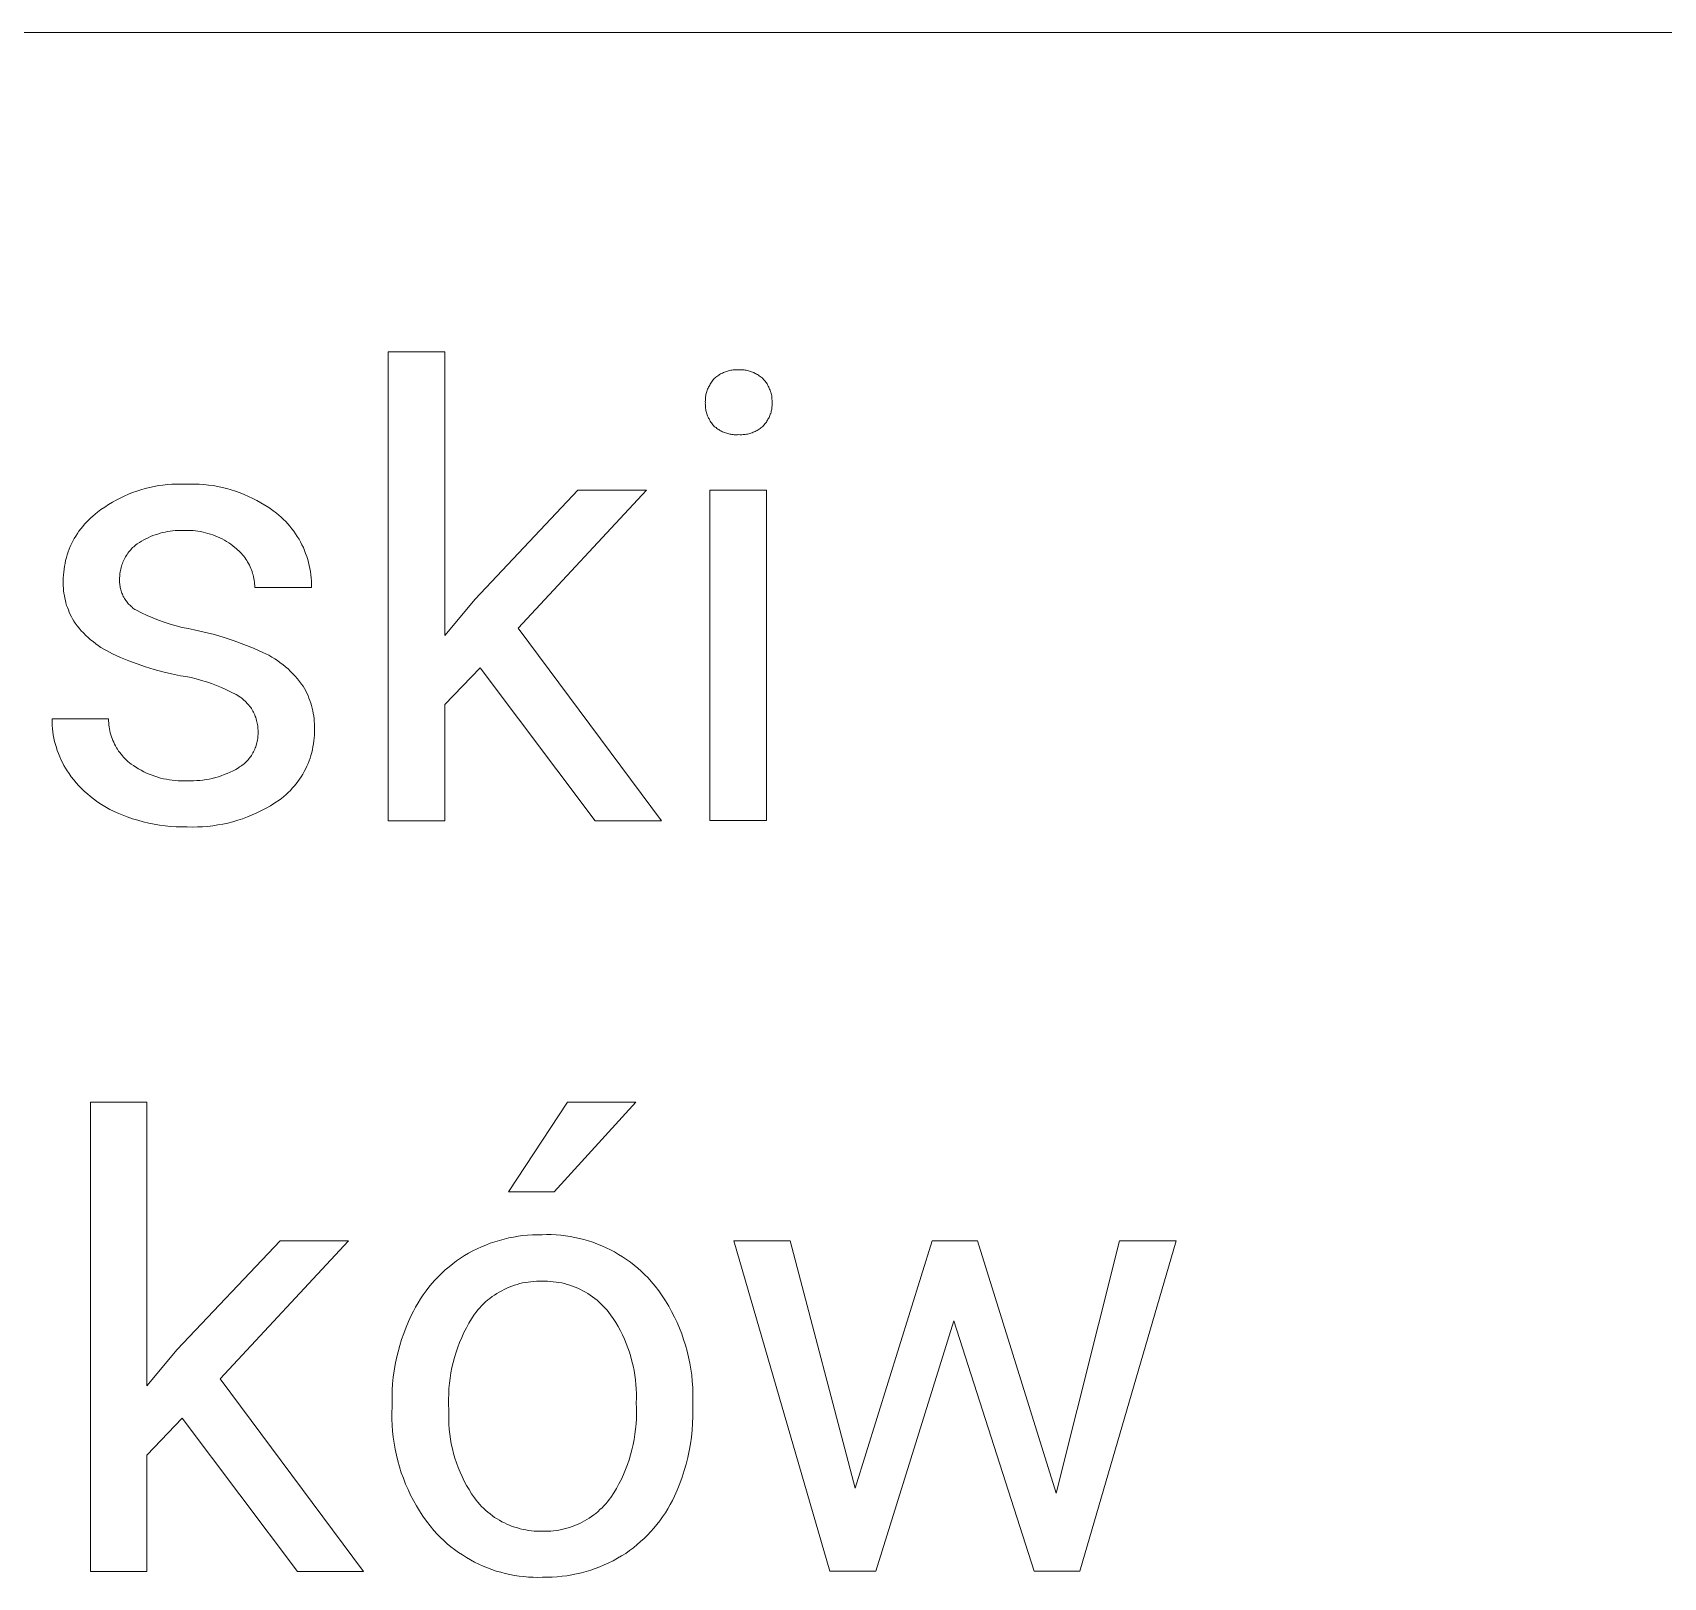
# Model space of a CAD drawing. Header units: millimetres. Extents: x -644 to 2279, y -276 to 1766.
# Drawn here: x 1792.1 to 1893.6, y -45.3 to 50.8 of the extents above; entities that cross this region are included whole.
import ezdxf

# ---------------------------------------------------------------- set-up
doc = ezdxf.new("R2010")
doc.units = ezdxf.units.MM
doc.header["$MEASUREMENT"] = 0
doc.layers.add('Domyślny', color=7, linetype='Continuous', true_color=0x000000)

msp = doc.modelspace()

# ---------------------------------------------------------------- linework, layer by layer
at = {"layer": 'Domyślny', "color": 18, "lineweight": 15, "true_color": 0x000000}
for p, q in [((2275.75, 50.82), (1173.96, 50.82)), ((1814.2, 1.76), (1814.2, 30.96)), ((1814.2, 30.96), (1817.72, 30.96)), ((1817.72, 30.96), (1817.72, 13.3)), ((1834.66, 29.41), (1834.71, 29.45)), ((1834.71, 29.45), (1834.77, 29.49)), ((1834.77, 29.49), (1834.83, 29.53)), ((1834.83, 29.53), (1834.89, 29.57)), ((1834.89, 29.57), (1834.95, 29.6)), ((1834.95, 29.6), (1835.01, 29.63)), ((1835.01, 29.63), (1835.07, 29.66)), ((1835.07, 29.66), (1835.13, 29.69)), ((1835.13, 29.69), (1835.2, 29.71)), ((1835.2, 29.71), (1835.26, 29.73)), ((1835.26, 29.73), (1835.33, 29.75)), ((1835.33, 29.75), (1835.39, 29.77)), ((1835.39, 29.77), (1835.46, 29.79)), ((1835.46, 29.79), (1835.53, 29.8)), ((1835.53, 29.8), (1835.6, 29.81)), ((1835.6, 29.81), (1835.67, 29.82)), ((1835.67, 29.82), (1835.73, 29.82)), ((1835.73, 29.82), (1835.8, 29.83)), ((1835.8, 29.83), (1835.87, 29.83)), ((1835.87, 29.83), (1835.94, 29.83)), ((1835.94, 29.83), (1836.01, 29.83)), ((1836.01, 29.83), (1836.08, 29.83)), ((1836.08, 29.83), (1836.15, 29.83)), ((1836.15, 29.83), (1836.21, 29.83)), ((1836.21, 29.83), (1836.28, 29.82)), ((1836.28, 29.82), (1836.35, 29.82)), ((1836.35, 29.82), (1836.42, 29.81)), ((1836.42, 29.81), (1836.49, 29.8)), ((1836.49, 29.8), (1836.55, 29.78)), ((1836.55, 29.78), (1836.62, 29.77)), ((1836.62, 29.77), (1836.69, 29.75)), ((1836.69, 29.75), (1836.75, 29.73)), ((1836.75, 29.73), (1836.82, 29.71)), ((1836.82, 29.71), (1836.88, 29.68)), ((1836.88, 29.68), (1836.95, 29.66)), ((1836.95, 29.66), (1837.01, 29.63)), ((1837.01, 29.63), (1837.07, 29.6)), ((1837.07, 29.6), (1837.13, 29.56)), ((1837.13, 29.56), (1837.19, 29.53)), ((1837.19, 29.53), (1837.25, 29.49)), ((1837.25, 29.49), (1837.3, 29.45)), ((1837.3, 29.45), (1837.36, 29.41)), ((1834.02, 28.42), (1834.04, 28.49)), ((1834.04, 28.49), (1834.06, 28.56)), ((1834.06, 28.56), (1834.08, 28.63)), ((1834.08, 28.63), (1834.11, 28.69)), ((1834.11, 28.69), (1834.14, 28.76)), ((1834.14, 28.76), (1834.17, 28.82)), ((1834.17, 28.82), (1834.21, 28.88)), ((1834.21, 28.88), (1834.24, 28.94)), ((1834.24, 28.94), (1834.28, 29)), ((1834.28, 29), (1834.32, 29.06)), ((1834.32, 29.06), (1834.36, 29.12)), ((1834.36, 29.12), (1834.41, 29.18)), ((1834.41, 29.18), (1834.45, 29.23)), ((1834.45, 29.23), (1834.5, 29.28)), ((1834.5, 29.28), (1834.55, 29.33)), ((1834.55, 29.33), (1834.6, 29.37)), ((1834.6, 29.37), (1834.66, 29.41)), ((1837.36, 29.41), (1837.41, 29.37)), ((1837.41, 29.37), (1837.47, 29.33)), ((1837.47, 29.33), (1837.52, 29.28)), ((1837.52, 29.28), (1837.57, 29.23)), ((1837.57, 29.23), (1837.61, 29.18)), ((1837.61, 29.18), (1837.66, 29.12)), ((1837.66, 29.12), (1837.7, 29.06)), ((1837.7, 29.06), (1837.74, 29.01)), ((1837.74, 29.01), (1837.78, 28.95)), ((1837.78, 28.95), (1837.82, 28.89)), ((1837.82, 28.89), (1837.85, 28.82)), ((1837.85, 28.82), (1837.89, 28.76)), ((1837.89, 28.76), (1837.92, 28.69)), ((1837.92, 28.69), (1837.94, 28.63)), ((1837.94, 28.63), (1837.97, 28.56)), ((1837.97, 28.56), (1837.99, 28.49)), ((1837.99, 28.49), (1838.02, 28.43)), ((1833.93, 27.86), (1833.94, 27.93)), ((1833.94, 27.79), (1833.93, 27.86)), ((1833.93, 27.72), (1833.94, 27.79)), ((1833.94, 27.65), (1833.93, 27.72)), ((1833.94, 28), (1833.95, 28.08)), ((1833.94, 27.93), (1833.94, 28)), ((1833.94, 27.58), (1833.94, 27.65)), ((1833.95, 27.51), (1833.94, 27.58)), ((1833.95, 28.08), (1833.96, 28.15)), ((1833.95, 27.44), (1833.95, 27.51)), ((1833.97, 27.37), (1833.95, 27.44)), ((1833.96, 28.15), (1833.97, 28.22)), ((1833.97, 28.22), (1833.98, 28.29)), ((1833.98, 28.29), (1834, 28.36)), ((1834, 28.36), (1834.02, 28.42)), ((1838.02, 28.43), (1838.03, 28.36)), ((1838.03, 28.36), (1838.05, 28.29)), ((1838.05, 28.29), (1838.07, 28.22)), ((1838.07, 28.22), (1838.08, 28.15)), ((1838.08, 27.45), (1838.07, 27.38)), ((1838.08, 28.15), (1838.09, 28.08)), ((1838.09, 27.52), (1838.08, 27.45)), ((1838.09, 28.08), (1838.09, 28.01)), ((1838.09, 28.01), (1838.1, 27.93)), ((1838.1, 27.59), (1838.09, 27.52)), ((1838.1, 27.93), (1838.1, 27.86)), ((1838.1, 27.86), (1838.1, 27.79)), ((1838.1, 27.79), (1838.1, 27.72)), ((1838.1, 27.72), (1838.1, 27.65)), ((1838.1, 27.65), (1838.1, 27.59)), ((1833.98, 27.3), (1833.97, 27.37)), ((1834, 27.23), (1833.98, 27.3)), ((1834.01, 27.16), (1834, 27.23)), ((1834.03, 27.09), (1834.01, 27.16)), ((1834.06, 27.03), (1834.03, 27.09)), ((1834.08, 26.96), (1834.06, 27.03)), ((1834.11, 26.89), (1834.08, 26.96)), ((1834.14, 26.83), (1834.11, 26.89)), ((1834.17, 26.77), (1834.14, 26.83)), ((1834.2, 26.71), (1834.17, 26.77)), ((1834.24, 26.64), (1834.2, 26.71)), ((1834.28, 26.58), (1834.24, 26.64)), ((1834.32, 26.53), (1834.28, 26.58)), ((1834.36, 26.47), (1834.32, 26.53)), ((1834.41, 26.41), (1834.36, 26.47)), ((1834.45, 26.36), (1834.41, 26.41)), ((1837.61, 26.41), (1837.57, 26.36)), ((1837.65, 26.46), (1837.61, 26.41)), ((1837.7, 26.52), (1837.65, 26.46)), ((1837.74, 26.57), (1837.7, 26.52)), ((1837.77, 26.63), (1837.74, 26.57)), ((1837.81, 26.69), (1837.77, 26.63)), ((1837.84, 26.75), (1837.81, 26.69)), ((1837.88, 26.81), (1837.84, 26.75)), ((1837.91, 26.87), (1837.88, 26.81)), ((1837.93, 26.93), (1837.91, 26.87)), ((1837.96, 26.99), (1837.93, 26.93)), ((1837.98, 27.06), (1837.96, 26.99)), ((1838.01, 27.12), (1837.98, 27.06)), ((1838.03, 27.19), (1838.01, 27.12)), ((1838.04, 27.25), (1838.03, 27.19)), ((1838.06, 27.32), (1838.04, 27.25)), ((1838.07, 27.38), (1838.06, 27.32)), ((1834.5, 26.31), (1834.45, 26.36)), ((1834.55, 26.27), (1834.5, 26.31)), ((1834.61, 26.23), (1834.55, 26.27)), ((1834.66, 26.18), (1834.61, 26.23)), ((1834.72, 26.14), (1834.66, 26.18)), ((1834.77, 26.11), (1834.72, 26.14)), ((1834.83, 26.07), (1834.77, 26.11)), ((1834.89, 26.04), (1834.83, 26.07)), ((1834.95, 26.01), (1834.89, 26.04)), ((1835.01, 25.98), (1834.95, 26.01)), ((1835.07, 25.95), (1835.01, 25.98)), ((1835.14, 25.92), (1835.07, 25.95)), ((1835.2, 25.9), (1835.14, 25.92)), ((1835.27, 25.88), (1835.2, 25.9)), ((1835.33, 25.86), (1835.27, 25.88)), ((1835.4, 25.84), (1835.33, 25.86)), ((1835.46, 25.83), (1835.4, 25.84)), ((1835.53, 25.82), (1835.46, 25.83)), ((1835.6, 25.81), (1835.53, 25.82)), ((1835.67, 25.8), (1835.6, 25.81)), ((1835.74, 25.79), (1835.67, 25.8)), ((1835.8, 25.79), (1835.74, 25.79)), ((1835.87, 25.79), (1835.8, 25.79)), ((1835.94, 25.79), (1835.87, 25.79)), ((1836.01, 25.8), (1835.94, 25.79)), ((1836.08, 25.79), (1836.01, 25.8)), ((1836.15, 25.79), (1836.08, 25.79)), ((1836.22, 25.79), (1836.15, 25.79)), ((1836.29, 25.8), (1836.22, 25.79)), ((1836.36, 25.8), (1836.29, 25.8)), ((1836.43, 25.81), (1836.36, 25.8)), ((1836.5, 25.82), (1836.43, 25.81)), ((1836.57, 25.83), (1836.5, 25.82)), ((1836.64, 25.85), (1836.57, 25.83)), ((1836.71, 25.87), (1836.64, 25.85)), ((1836.78, 25.89), (1836.71, 25.87)), ((1836.85, 25.91), (1836.78, 25.89)), ((1836.91, 25.94), (1836.85, 25.91)), ((1836.98, 25.97), (1836.91, 25.94)), ((1837.04, 26), (1836.98, 25.97)), ((1837.11, 26.03), (1837.04, 26)), ((1837.17, 26.06), (1837.11, 26.03)), ((1837.23, 26.1), (1837.17, 26.06)), ((1837.29, 26.14), (1837.23, 26.1)), ((1837.35, 26.18), (1837.29, 26.14)), ((1837.4, 26.22), (1837.35, 26.18)), ((1837.46, 26.27), (1837.4, 26.22)), ((1837.51, 26.31), (1837.46, 26.27)), ((1837.57, 26.36), (1837.51, 26.31)), ((1798.54, 22.28), (1798.8, 22.37)), ((1798.8, 22.37), (1799.07, 22.44)), ((1799.07, 22.44), (1799.34, 22.51)), ((1799.34, 22.51), (1799.62, 22.57)), ((1799.62, 22.57), (1799.89, 22.62)), ((1799.89, 22.62), (1800.17, 22.66)), ((1800.17, 22.66), (1800.45, 22.69)), ((1800.45, 22.69), (1800.72, 22.71)), ((1800.72, 22.71), (1801, 22.72)), ((1801, 22.72), (1801.28, 22.72)), ((1801.28, 22.72), (1801.56, 22.72)), ((1801.56, 22.72), (1801.85, 22.72)), ((1801.85, 22.72), (1802.14, 22.72)), ((1802.14, 22.72), (1802.43, 22.71)), ((1802.43, 22.71), (1802.72, 22.69)), ((1802.72, 22.69), (1803, 22.66)), ((1803, 22.66), (1803.29, 22.62)), ((1803.29, 22.62), (1803.58, 22.57)), ((1803.58, 22.57), (1803.86, 22.51)), ((1803.86, 22.51), (1804.14, 22.44)), ((1804.14, 22.44), (1804.42, 22.36)), ((1804.42, 22.36), (1804.69, 22.27)), ((1796.54, 21.29), (1796.78, 21.44)), ((1796.78, 21.44), (1797.02, 21.59)), ((1797.02, 21.59), (1797.26, 21.72)), ((1797.26, 21.72), (1797.51, 21.85)), ((1797.51, 21.85), (1797.76, 21.97)), ((1797.76, 21.97), (1798.02, 22.08)), ((1798.02, 22.08), (1798.28, 22.19)), ((1798.28, 22.19), (1798.54, 22.28)), ((1804.69, 22.27), (1804.97, 22.18)), ((1804.97, 22.18), (1805.23, 22.07)), ((1805.23, 22.07), (1805.5, 21.95)), ((1805.5, 21.95), (1805.76, 21.83)), ((1805.76, 21.83), (1806.02, 21.7)), ((1806.02, 21.7), (1806.27, 21.55)), ((1806.27, 21.55), (1806.52, 21.4)), ((1806.52, 21.4), (1806.76, 21.25)), ((1819.61, 15.56), (1826.01, 22.34)), ((1830.28, 22.34), (1822.28, 13.74)), ((1826.01, 22.34), (1830.28, 22.34)), ((1834.23, 1.77), (1834.23, 22.33)), ((1834.23, 22.33), (1837.74, 22.33)), ((1837.74, 22.33), (1837.74, 1.77)), ((1795.28, 20.22), (1795.41, 20.35)), ((1795.41, 20.35), (1795.54, 20.48)), ((1795.54, 20.48), (1795.67, 20.61)), ((1795.67, 20.61), (1795.81, 20.73)), ((1795.81, 20.73), (1795.95, 20.85)), ((1795.95, 20.85), (1796.09, 20.96)), ((1796.09, 20.96), (1796.31, 21.13)), ((1796.31, 21.13), (1796.54, 21.29)), ((1806.76, 21.25), (1807, 21.08)), ((1807, 21.08), (1807.23, 20.9)), ((1807.23, 20.9), (1807.38, 20.78)), ((1807.38, 20.78), (1807.53, 20.65)), ((1807.53, 20.65), (1807.67, 20.52)), ((1807.67, 20.52), (1807.81, 20.38)), ((1807.81, 20.38), (1807.94, 20.24)), ((1794.56, 19.16), (1794.65, 19.32)), ((1794.65, 19.32), (1794.74, 19.48)), ((1794.74, 19.48), (1794.84, 19.64)), ((1794.84, 19.64), (1794.94, 19.79)), ((1794.94, 19.79), (1795.05, 19.93)), ((1795.05, 19.93), (1795.17, 20.08)), ((1795.17, 20.08), (1795.28, 20.22)), ((1799.11, 19.31), (1798.97, 19.24)), ((1799.25, 19.38), (1799.11, 19.31)), ((1799.39, 19.45), (1799.25, 19.38)), ((1799.54, 19.51), (1799.39, 19.45)), ((1799.69, 19.56), (1799.54, 19.51)), ((1799.84, 19.61), (1799.69, 19.56)), ((1799.99, 19.66), (1799.84, 19.61)), ((1800.15, 19.7), (1799.99, 19.66)), ((1800.3, 19.73), (1800.15, 19.7)), ((1800.46, 19.76), (1800.3, 19.73)), ((1800.61, 19.79), (1800.46, 19.76)), ((1800.77, 19.81), (1800.61, 19.79)), ((1800.93, 19.82), (1800.77, 19.81)), ((1801.09, 19.83), (1800.93, 19.82)), ((1801.24, 19.83), (1801.09, 19.83)), ((1801.4, 19.83), (1801.24, 19.83)), ((1801.56, 19.82), (1801.4, 19.83)), ((1801.72, 19.83), (1801.56, 19.82)), ((1801.88, 19.82), (1801.72, 19.83)), ((1802.04, 19.82), (1801.88, 19.82)), ((1802.2, 19.8), (1802.04, 19.82)), ((1802.35, 19.78), (1802.2, 19.8)), ((1802.51, 19.76), (1802.35, 19.78)), ((1802.67, 19.73), (1802.51, 19.76)), ((1802.82, 19.69), (1802.67, 19.73)), ((1802.97, 19.65), (1802.82, 19.69)), ((1803.13, 19.61), (1802.97, 19.65)), ((1803.28, 19.56), (1803.13, 19.61)), ((1803.42, 19.5), (1803.28, 19.56)), ((1803.57, 19.44), (1803.42, 19.5)), ((1803.71, 19.37), (1803.57, 19.44)), ((1803.86, 19.3), (1803.71, 19.37)), ((1804, 19.22), (1803.86, 19.3)), ((1807.94, 20.24), (1808.07, 20.09)), ((1808.07, 20.09), (1808.19, 19.94)), ((1808.19, 19.94), (1808.31, 19.78)), ((1808.31, 19.78), (1808.43, 19.62)), ((1808.43, 19.62), (1808.53, 19.46)), ((1808.53, 19.46), (1808.64, 19.29)), ((1794.16, 18.14), (1794.21, 18.32)), ((1794.21, 18.32), (1794.27, 18.49)), ((1794.27, 18.49), (1794.33, 18.66)), ((1794.33, 18.66), (1794.4, 18.83)), ((1794.4, 18.83), (1794.48, 19)), ((1794.48, 19), (1794.56, 19.16)), ((1797.93, 18.34), (1797.88, 18.26)), ((1797.98, 18.41), (1797.93, 18.34)), ((1798.04, 18.49), (1797.98, 18.41)), ((1798.1, 18.56), (1798.04, 18.49)), ((1798.16, 18.63), (1798.1, 18.56)), ((1798.22, 18.69), (1798.16, 18.63)), ((1798.28, 18.76), (1798.22, 18.69)), ((1798.35, 18.82), (1798.28, 18.76)), ((1798.42, 18.88), (1798.35, 18.82)), ((1798.49, 18.93), (1798.42, 18.88)), ((1798.56, 18.99), (1798.49, 18.93)), ((1798.7, 19.08), (1798.56, 18.99)), ((1798.83, 19.16), (1798.7, 19.08)), ((1798.97, 19.24), (1798.83, 19.16)), ((1804.13, 19.14), (1804, 19.22)), ((1804.27, 19.06), (1804.13, 19.14)), ((1804.4, 18.97), (1804.27, 19.06)), ((1804.52, 18.87), (1804.4, 18.97)), ((1804.65, 18.77), (1804.52, 18.87)), ((1804.73, 18.7), (1804.65, 18.77)), ((1804.82, 18.63), (1804.73, 18.7)), ((1804.9, 18.56), (1804.82, 18.63)), ((1804.98, 18.48), (1804.9, 18.56)), ((1805.05, 18.4), (1804.98, 18.48)), ((1805.13, 18.32), (1805.05, 18.4)), ((1805.2, 18.23), (1805.13, 18.32)), ((1808.64, 19.29), (1808.73, 19.12)), ((1808.73, 19.12), (1808.82, 18.94)), ((1808.82, 18.94), (1808.91, 18.77)), ((1808.91, 18.77), (1808.98, 18.59)), ((1808.98, 18.59), (1809.05, 18.4)), ((1809.05, 18.4), (1809.12, 18.22)), ((1793.99, 17.24), (1794.01, 17.42)), ((1794.01, 17.42), (1794.04, 17.6)), ((1794.04, 17.6), (1794.07, 17.78)), ((1794.07, 17.78), (1794.11, 17.96)), ((1794.11, 17.96), (1794.16, 18.14)), ((1797.52, 17.34), (1797.5, 17.25)), ((1797.54, 17.43), (1797.52, 17.34)), ((1797.56, 17.52), (1797.54, 17.43)), ((1797.58, 17.6), (1797.56, 17.52)), ((1797.61, 17.69), (1797.58, 17.6)), ((1797.64, 17.78), (1797.61, 17.69)), ((1797.67, 17.86), (1797.64, 17.78)), ((1797.71, 17.95), (1797.67, 17.86)), ((1797.75, 18.03), (1797.71, 17.95)), ((1797.79, 18.11), (1797.75, 18.03)), ((1797.83, 18.19), (1797.79, 18.11)), ((1797.88, 18.26), (1797.83, 18.19)), ((1805.26, 18.14), (1805.2, 18.23)), ((1805.33, 18.05), (1805.26, 18.14)), ((1805.39, 17.96), (1805.33, 18.05)), ((1805.44, 17.87), (1805.39, 17.96)), ((1805.5, 17.77), (1805.44, 17.87)), ((1805.55, 17.67), (1805.5, 17.77)), ((1805.6, 17.57), (1805.55, 17.67)), ((1805.64, 17.47), (1805.6, 17.57)), ((1805.68, 17.37), (1805.64, 17.47)), ((1805.72, 17.27), (1805.68, 17.37)), ((1805.75, 17.16), (1805.72, 17.27)), ((1809.12, 18.22), (1809.18, 18.03)), ((1809.18, 18.03), (1809.23, 17.84)), ((1809.23, 17.84), (1809.28, 17.65)), ((1809.28, 17.65), (1809.32, 17.46)), ((1809.32, 17.46), (1809.35, 17.27)), ((1809.35, 17.27), (1809.38, 17.07)), ((1793.96, 16.87), (1793.97, 17.06)), ((1793.96, 16.69), (1793.96, 16.87)), ((1793.96, 16.54), (1793.96, 16.69)), ((1793.96, 16.38), (1793.96, 16.54)), ((1793.97, 16.23), (1793.96, 16.38)), ((1793.97, 17.06), (1793.99, 17.24)), ((1797.48, 16.98), (1797.47, 16.89)), ((1797.47, 16.89), (1797.47, 16.8)), ((1797.47, 16.8), (1797.47, 16.72)), ((1797.47, 16.72), (1797.47, 16.65)), ((1797.47, 16.65), (1797.47, 16.58)), ((1797.47, 16.58), (1797.48, 16.5)), ((1797.49, 17.16), (1797.48, 17.07)), ((1797.48, 17.07), (1797.48, 16.98)), ((1797.48, 16.5), (1797.49, 16.43)), ((1797.5, 17.25), (1797.49, 17.16)), ((1797.49, 16.43), (1797.5, 16.36)), ((1797.5, 16.36), (1797.51, 16.29)), ((1797.51, 16.29), (1797.52, 16.21)), ((1805.78, 17.06), (1805.75, 17.16)), ((1805.81, 16.95), (1805.78, 17.06)), ((1805.83, 16.84), (1805.81, 16.95)), ((1805.85, 16.73), (1805.83, 16.84)), ((1805.86, 16.62), (1805.85, 16.73)), ((1805.87, 16.51), (1805.86, 16.62)), ((1805.88, 16.4), (1805.87, 16.51)), ((1805.88, 16.29), (1805.88, 16.4)), ((1809.42, 16.29), (1805.88, 16.29)), ((1809.38, 17.07), (1809.4, 16.88)), ((1809.4, 16.88), (1809.41, 16.68)), ((1809.41, 16.68), (1809.42, 16.49)), ((1809.42, 16.49), (1809.42, 16.29)), ((1793.98, 16.08), (1793.97, 16.23)), ((1794, 15.92), (1793.98, 16.08)), ((1794.03, 15.77), (1794, 15.92)), ((1794.06, 15.62), (1794.03, 15.77)), ((1794.09, 15.47), (1794.06, 15.62)), ((1794.13, 15.32), (1794.09, 15.47)), ((1794.17, 15.17), (1794.13, 15.32)), ((1797.52, 16.21), (1797.54, 16.14)), ((1797.54, 16.14), (1797.56, 16.07)), ((1797.56, 16.07), (1797.58, 16)), ((1797.58, 16), (1797.61, 15.93)), ((1797.61, 15.93), (1797.64, 15.87)), ((1797.64, 15.87), (1797.67, 15.8)), ((1797.67, 15.8), (1797.7, 15.73)), ((1797.7, 15.73), (1797.73, 15.67)), ((1797.73, 15.67), (1797.77, 15.6)), ((1797.77, 15.6), (1797.81, 15.54)), ((1797.81, 15.54), (1797.85, 15.48)), ((1797.85, 15.48), (1797.89, 15.42)), ((1797.89, 15.42), (1797.94, 15.36)), ((1797.94, 15.36), (1797.98, 15.31)), ((1797.98, 15.31), (1798.03, 15.25)), ((1798.03, 15.25), (1798.08, 15.2)), ((1817.72, 13.3), (1819.61, 15.56)), ((1794.22, 15.03), (1794.17, 15.17)), ((1794.28, 14.88), (1794.22, 15.03)), ((1794.33, 14.74), (1794.28, 14.88)), ((1794.4, 14.6), (1794.33, 14.74)), ((1794.47, 14.46), (1794.4, 14.6)), ((1794.54, 14.33), (1794.47, 14.46)), ((1794.62, 14.19), (1794.54, 14.33)), ((1798.08, 15.2), (1798.14, 15.15)), ((1798.14, 15.15), (1798.19, 15.1)), ((1798.19, 15.1), (1798.25, 15.05)), ((1798.25, 15.05), (1798.3, 15)), ((1798.3, 15), (1798.36, 14.96)), ((1798.36, 14.96), (1798.42, 14.92)), ((1798.42, 14.92), (1798.49, 14.88)), ((1798.49, 14.88), (1798.83, 14.71)), ((1798.83, 14.71), (1799.18, 14.54)), ((1799.18, 14.54), (1799.53, 14.39)), ((1799.53, 14.39), (1799.89, 14.25)), ((1799.89, 14.25), (1800.25, 14.12)), ((1794.7, 14.06), (1794.62, 14.19)), ((1794.82, 13.9), (1794.7, 14.06)), ((1794.95, 13.75), (1794.82, 13.9)), ((1795.08, 13.59), (1794.95, 13.75)), ((1795.22, 13.45), (1795.08, 13.59)), ((1795.36, 13.3), (1795.22, 13.45)), ((1795.51, 13.17), (1795.36, 13.3)), ((1800.25, 14.12), (1800.62, 14)), ((1800.62, 14), (1800.99, 13.89)), ((1800.99, 13.89), (1801.36, 13.8)), ((1801.36, 13.8), (1801.74, 13.72)), ((1801.74, 13.72), (1802.12, 13.64)), ((1802.12, 13.64), (1802.74, 13.51)), ((1802.74, 13.51), (1803.37, 13.35)), ((1803.37, 13.35), (1803.99, 13.17)), ((1822.28, 13.74), (1831.22, 1.76)), ((1795.66, 13.03), (1795.51, 13.17)), ((1795.82, 12.91), (1795.66, 13.03)), ((1795.98, 12.78), (1795.82, 12.91)), ((1796.14, 12.67), (1795.98, 12.78)), ((1796.31, 12.55), (1796.14, 12.67)), ((1796.48, 12.45), (1796.31, 12.55)), ((1796.66, 12.35), (1796.48, 12.45)), ((1796.83, 12.25), (1796.66, 12.35)), ((1797.02, 12.16), (1796.83, 12.25)), ((1803.99, 13.17), (1804.6, 12.96)), ((1804.6, 12.96), (1805.2, 12.74)), ((1805.2, 12.74), (1805.8, 12.5)), ((1805.8, 12.5), (1806.39, 12.24)), ((1806.39, 12.24), (1806.58, 12.15)), ((1797.53, 11.93), (1797.02, 12.16)), ((1798.04, 11.72), (1797.53, 11.93)), ((1798.57, 11.52), (1798.04, 11.72)), ((1799.09, 11.34), (1798.57, 11.52)), ((1799.63, 11.18), (1799.09, 11.34)), ((1800.17, 11.03), (1799.63, 11.18)), ((1806.58, 12.15), (1806.77, 12.06)), ((1806.77, 12.06), (1806.95, 11.95)), ((1806.95, 11.95), (1807.13, 11.84)), ((1807.13, 11.84), (1807.3, 11.73)), ((1807.3, 11.73), (1807.47, 11.6)), ((1807.47, 11.6), (1807.64, 11.48)), ((1807.64, 11.48), (1807.8, 11.34)), ((1807.8, 11.34), (1807.96, 11.21)), ((1807.96, 11.21), (1808.12, 11.06)), ((1819.93, 11.29), (1817.72, 8.99)), ((1827.09, 1.76), (1819.93, 11.29)), ((1800.71, 10.9), (1800.17, 11.03)), ((1801.26, 10.79), (1800.71, 10.9)), ((1801.59, 10.74), (1801.26, 10.79)), ((1801.92, 10.67), (1801.59, 10.74)), ((1802.24, 10.59), (1801.92, 10.67)), ((1802.56, 10.5), (1802.24, 10.59)), ((1802.88, 10.41), (1802.56, 10.5)), ((1803.2, 10.3), (1802.88, 10.41)), ((1803.51, 10.18), (1803.2, 10.3)), ((1803.82, 10.05), (1803.51, 10.18)), ((1808.12, 11.06), (1808.26, 10.91)), ((1808.26, 10.91), (1808.41, 10.76)), ((1808.41, 10.76), (1808.54, 10.6)), ((1808.54, 10.6), (1808.68, 10.43)), ((1808.68, 10.43), (1808.8, 10.27)), ((1808.8, 10.27), (1808.89, 10.13)), ((1804.12, 9.91), (1803.82, 10.05)), ((1804.42, 9.76), (1804.12, 9.91)), ((1804.72, 9.61), (1804.42, 9.76)), ((1805.01, 9.44), (1804.72, 9.61)), ((1805.08, 9.39), (1805.01, 9.44)), ((1805.15, 9.33), (1805.08, 9.39)), ((1805.21, 9.27), (1805.15, 9.33)), ((1805.28, 9.21), (1805.21, 9.27)), ((1805.34, 9.15), (1805.28, 9.21)), ((1805.4, 9.09), (1805.34, 9.15)), ((1808.89, 10.13), (1808.98, 9.99)), ((1808.98, 9.99), (1809.06, 9.84)), ((1809.06, 9.84), (1809.13, 9.7)), ((1809.13, 9.7), (1809.2, 9.55)), ((1809.2, 9.55), (1809.26, 9.4)), ((1809.26, 9.4), (1809.32, 9.24)), ((1809.32, 9.24), (1809.37, 9.09)), ((1805.46, 9.02), (1805.4, 9.09)), ((1805.52, 8.95), (1805.46, 9.02)), ((1805.57, 8.88), (1805.52, 8.95)), ((1805.63, 8.81), (1805.57, 8.88)), ((1805.68, 8.74), (1805.63, 8.81)), ((1805.72, 8.66), (1805.68, 8.74)), ((1805.77, 8.58), (1805.72, 8.66)), ((1805.81, 8.51), (1805.77, 8.58)), ((1805.85, 8.43), (1805.81, 8.51)), ((1805.88, 8.35), (1805.85, 8.43)), ((1805.92, 8.26), (1805.88, 8.35)), ((1805.95, 8.18), (1805.92, 8.26)), ((1805.97, 8.1), (1805.95, 8.18)), ((1809.37, 9.09), (1809.42, 8.93)), ((1809.42, 8.93), (1809.46, 8.77)), ((1809.46, 8.77), (1809.5, 8.61)), ((1809.5, 8.61), (1809.53, 8.45)), ((1809.53, 8.45), (1809.56, 8.28)), ((1809.56, 8.28), (1809.58, 8.12)), ((1817.72, 8.99), (1817.72, 1.76)), ((1793.26, 7.9), (1793.26, 8.1)), ((1793.26, 8.1), (1796.77, 8.1)), ((1793.27, 7.7), (1793.26, 7.9)), ((1793.29, 7.49), (1793.27, 7.7)), ((1793.31, 7.3), (1793.29, 7.49)), ((1793.34, 7.1), (1793.31, 7.3)), ((1796.77, 8.1), (1796.78, 7.97)), ((1796.78, 7.97), (1796.79, 7.85)), ((1796.79, 7.85), (1796.8, 7.72)), ((1796.8, 7.72), (1796.82, 7.6)), ((1796.82, 7.6), (1796.84, 7.48)), ((1796.84, 7.48), (1796.86, 7.35)), ((1796.86, 7.35), (1796.89, 7.23)), ((1796.89, 7.23), (1796.93, 7.11)), ((1796.93, 7.11), (1796.97, 6.99)), ((1806, 8.01), (1805.97, 8.1)), ((1806.02, 7.92), (1806, 8.01)), ((1806.04, 7.84), (1806.02, 7.92)), ((1806.06, 7.75), (1806.04, 7.84)), ((1806.07, 7.66), (1806.06, 7.75)), ((1806.08, 7.57), (1806.07, 7.66)), ((1806.08, 7.49), (1806.08, 7.57)), ((1806.09, 7.4), (1806.08, 7.49)), ((1806.08, 7.05), (1806.09, 7.13)), ((1806.09, 7.31), (1806.09, 7.4)), ((1806.09, 7.22), (1806.09, 7.31)), ((1806.09, 7.13), (1806.09, 7.22)), ((1809.58, 8.12), (1809.59, 7.96)), ((1809.59, 7.96), (1809.6, 7.79)), ((1809.6, 7.79), (1809.6, 7.63)), ((1809.6, 7.63), (1809.6, 7.46)), ((1809.6, 7.46), (1809.6, 7.28)), ((1809.6, 7.28), (1809.6, 7.1)), ((1793.38, 6.9), (1793.34, 7.1)), ((1793.42, 6.7), (1793.38, 6.9)), ((1793.47, 6.51), (1793.42, 6.7)), ((1793.53, 6.32), (1793.47, 6.51)), ((1793.59, 6.13), (1793.53, 6.32)), ((1793.66, 5.94), (1793.59, 6.13)), ((1796.97, 6.99), (1797.01, 6.88)), ((1797.01, 6.88), (1797.05, 6.76)), ((1797.05, 6.76), (1797.1, 6.65)), ((1797.1, 6.65), (1797.16, 6.53)), ((1797.16, 6.53), (1797.22, 6.42)), ((1797.22, 6.42), (1797.28, 6.31)), ((1797.28, 6.31), (1797.34, 6.21)), ((1797.34, 6.21), (1797.41, 6.1)), ((1797.41, 6.1), (1797.49, 6)), ((1805.81, 6.05), (1805.85, 6.13)), ((1805.85, 6.13), (1805.88, 6.21)), ((1805.88, 6.21), (1805.92, 6.29)), ((1805.92, 6.29), (1805.95, 6.37)), ((1805.95, 6.37), (1805.97, 6.45)), ((1805.97, 6.45), (1806, 6.54)), ((1806, 6.54), (1806.02, 6.62)), ((1806.02, 6.62), (1806.04, 6.7)), ((1806.04, 6.7), (1806.05, 6.79)), ((1806.05, 6.79), (1806.07, 6.88)), ((1806.07, 6.88), (1806.08, 6.96)), ((1806.08, 6.96), (1806.08, 7.05)), ((1809.48, 6.19), (1809.43, 6.01)), ((1809.51, 6.37), (1809.48, 6.19)), ((1809.54, 6.55), (1809.51, 6.37)), ((1809.57, 6.73), (1809.54, 6.55)), ((1809.58, 6.91), (1809.57, 6.73)), ((1809.6, 7.1), (1809.58, 6.91)), ((1793.74, 5.75), (1793.66, 5.94)), ((1793.82, 5.57), (1793.74, 5.75)), ((1793.91, 5.39), (1793.82, 5.57)), ((1794, 5.21), (1793.91, 5.39)), ((1794.1, 5.04), (1794, 5.21)), ((1797.49, 6), (1797.56, 5.9)), ((1797.56, 5.9), (1797.64, 5.81)), ((1797.64, 5.81), (1797.72, 5.71)), ((1797.72, 5.71), (1797.81, 5.62)), ((1797.81, 5.62), (1797.9, 5.54)), ((1797.9, 5.54), (1797.99, 5.45)), ((1797.99, 5.45), (1798.09, 5.37)), ((1798.09, 5.37), (1798.18, 5.29)), ((1798.18, 5.29), (1798.34, 5.19)), ((1798.34, 5.19), (1798.49, 5.09)), ((1798.49, 5.09), (1798.65, 4.99)), ((1804.87, 5.06), (1804.94, 5.11)), ((1804.94, 5.11), (1805.02, 5.15)), ((1805.02, 5.15), (1805.09, 5.2)), ((1805.09, 5.2), (1805.16, 5.26)), ((1805.16, 5.26), (1805.22, 5.31)), ((1805.22, 5.31), (1805.29, 5.37)), ((1805.29, 5.37), (1805.35, 5.43)), ((1805.35, 5.43), (1805.41, 5.49)), ((1805.41, 5.49), (1805.47, 5.55)), ((1805.47, 5.55), (1805.52, 5.62)), ((1805.52, 5.62), (1805.58, 5.69)), ((1805.58, 5.69), (1805.63, 5.76)), ((1805.63, 5.76), (1805.68, 5.83)), ((1805.68, 5.83), (1805.72, 5.9)), ((1805.72, 5.9), (1805.77, 5.98)), ((1805.77, 5.98), (1805.81, 6.05)), ((1809.13, 5.15), (1809.05, 4.98)), ((1809.2, 5.32), (1809.13, 5.15)), ((1809.27, 5.49), (1809.2, 5.32)), ((1809.33, 5.66), (1809.27, 5.49)), ((1809.38, 5.83), (1809.33, 5.66)), ((1809.43, 6.01), (1809.38, 5.83)), ((1794.21, 4.87), (1794.1, 5.04)), ((1794.32, 4.7), (1794.21, 4.87)), ((1794.46, 4.5), (1794.32, 4.7)), ((1794.61, 4.31), (1794.46, 4.5)), ((1794.77, 4.12), (1794.61, 4.31)), ((1794.93, 3.94), (1794.77, 4.12)), ((1798.65, 4.99), (1798.81, 4.9)), ((1798.81, 4.9), (1798.98, 4.81)), ((1798.98, 4.81), (1799.15, 4.73)), ((1799.15, 4.73), (1799.32, 4.66)), ((1799.32, 4.66), (1799.49, 4.59)), ((1799.49, 4.59), (1799.67, 4.53)), ((1799.67, 4.53), (1799.84, 4.47)), ((1799.84, 4.47), (1800.02, 4.42)), ((1800.02, 4.42), (1800.2, 4.38)), ((1800.2, 4.38), (1800.38, 4.34)), ((1800.38, 4.34), (1800.57, 4.31)), ((1800.57, 4.31), (1800.75, 4.29)), ((1800.75, 4.29), (1800.94, 4.27)), ((1800.94, 4.27), (1801.12, 4.25)), ((1801.12, 4.25), (1801.31, 4.25)), ((1801.31, 4.25), (1801.49, 4.25)), ((1801.49, 4.25), (1801.68, 4.25)), ((1801.68, 4.25), (1801.87, 4.25)), ((1801.87, 4.25), (1802.07, 4.25)), ((1802.07, 4.25), (1802.27, 4.26)), ((1802.27, 4.26), (1802.46, 4.27)), ((1802.46, 4.27), (1802.66, 4.29)), ((1802.66, 4.29), (1802.85, 4.32)), ((1802.85, 4.32), (1803.05, 4.36)), ((1803.05, 4.36), (1803.24, 4.4)), ((1803.24, 4.4), (1803.43, 4.45)), ((1803.43, 4.45), (1803.62, 4.5)), ((1803.62, 4.5), (1803.8, 4.56)), ((1803.8, 4.56), (1803.99, 4.63)), ((1803.99, 4.63), (1804.17, 4.7)), ((1804.17, 4.7), (1804.35, 4.78)), ((1804.35, 4.78), (1804.53, 4.87)), ((1804.53, 4.87), (1804.7, 4.96)), ((1804.7, 4.96), (1804.87, 5.06)), ((1808.57, 4.2), (1808.46, 4.06)), ((1808.68, 4.35), (1808.57, 4.2)), ((1808.78, 4.5), (1808.68, 4.35)), ((1808.87, 4.66), (1808.78, 4.5)), ((1808.96, 4.82), (1808.87, 4.66)), ((1809.05, 4.98), (1808.96, 4.82)), ((1795.1, 3.77), (1794.93, 3.94)), ((1795.28, 3.59), (1795.1, 3.77)), ((1795.46, 3.43), (1795.28, 3.59)), ((1795.65, 3.27), (1795.46, 3.43)), ((1795.84, 3.12), (1795.65, 3.27)), ((1796.03, 2.98), (1795.84, 3.12)), ((1807.55, 3.15), (1807.4, 3.04)), ((1807.69, 3.27), (1807.55, 3.15)), ((1807.83, 3.39), (1807.69, 3.27)), ((1807.96, 3.51), (1807.83, 3.39)), ((1808.1, 3.64), (1807.96, 3.51)), ((1808.22, 3.78), (1808.1, 3.64)), ((1808.34, 3.91), (1808.22, 3.78)), ((1808.46, 4.06), (1808.34, 3.91)), ((1796.24, 2.84), (1796.03, 2.98)), ((1796.44, 2.71), (1796.24, 2.84)), ((1796.65, 2.58), (1796.44, 2.71)), ((1796.87, 2.47), (1796.65, 2.58)), ((1797.09, 2.36), (1796.87, 2.47)), ((1797.31, 2.26), (1797.09, 2.36)), ((1797.63, 2.12), (1797.31, 2.26)), ((1797.95, 2), (1797.63, 2.12)), ((1805.73, 2.12), (1805.43, 2)), ((1806.02, 2.25), (1805.73, 2.12)), ((1806.31, 2.39), (1806.02, 2.25)), ((1806.59, 2.54), (1806.31, 2.39)), ((1806.86, 2.7), (1806.59, 2.54)), ((1807.14, 2.87), (1806.86, 2.7)), ((1807.4, 3.04), (1807.14, 2.87)), ((1798.28, 1.89), (1797.95, 2)), ((1798.61, 1.79), (1798.28, 1.89)), ((1798.94, 1.7), (1798.61, 1.79)), ((1799.28, 1.62), (1798.94, 1.7)), ((1799.62, 1.55), (1799.28, 1.62)), ((1799.96, 1.49), (1799.62, 1.55)), ((1800.3, 1.45), (1799.96, 1.49)), ((1800.64, 1.41), (1800.3, 1.45)), ((1800.99, 1.39), (1800.64, 1.41)), ((1801.33, 1.38), (1800.99, 1.39)), ((1801.68, 1.38), (1801.33, 1.38)), ((1802, 1.37), (1801.68, 1.38)), ((1802.32, 1.38), (1802, 1.37)), ((1802.64, 1.39), (1802.32, 1.38)), ((1802.95, 1.41), (1802.64, 1.39)), ((1803.27, 1.45), (1802.95, 1.41)), ((1803.59, 1.5), (1803.27, 1.45)), ((1803.9, 1.55), (1803.59, 1.5)), ((1804.21, 1.62), (1803.9, 1.55)), ((1804.52, 1.7), (1804.21, 1.62)), ((1804.83, 1.79), (1804.52, 1.7)), ((1805.13, 1.89), (1804.83, 1.79)), ((1805.43, 2), (1805.13, 1.89)), ((1817.72, 1.76), (1814.2, 1.76)), ((1831.22, 1.76), (1827.09, 1.76)), ((1837.74, 1.77), (1834.23, 1.77)), ((1795.65, -44.96), (1795.65, -15.76)), ((1795.65, -15.76), (1799.16, -15.76)), ((1799.16, -15.76), (1799.16, -33.41)), ((1821.69, -21.33), (1825.36, -15.75)), ((1829.62, -15.75), (1824.53, -21.34)), ((1825.36, -15.75), (1829.62, -15.75)), ((1824.53, -21.34), (1821.69, -21.33)), ((1820.83, -24.44), (1821.12, -24.36)), ((1821.12, -24.36), (1821.41, -24.28)), ((1821.41, -24.28), (1821.7, -24.21)), ((1821.7, -24.21), (1821.99, -24.15)), ((1821.99, -24.15), (1822.28, -24.1)), ((1822.28, -24.1), (1822.58, -24.06)), ((1822.58, -24.06), (1822.87, -24.03)), ((1822.87, -24.03), (1823.17, -24.02)), ((1823.17, -24.02), (1823.47, -24.01)), ((1823.47, -24.01), (1823.77, -24.01)), ((1823.77, -24.01), (1824.06, -24)), ((1824.06, -24), (1824.35, -24)), ((1824.35, -24), (1824.65, -24.02)), ((1824.65, -24.02), (1824.94, -24.04)), ((1824.94, -24.04), (1825.23, -24.08)), ((1825.23, -24.08), (1825.52, -24.12)), ((1825.52, -24.12), (1825.81, -24.17)), ((1825.81, -24.17), (1826.1, -24.24)), ((1826.1, -24.24), (1826.38, -24.31)), ((1826.38, -24.31), (1826.67, -24.39)), ((1801.05, -31.15), (1807.46, -24.38)), ((1811.73, -24.38), (1803.73, -32.97)), ((1807.46, -24.38), (1811.73, -24.38)), ((1818.69, -25.47), (1818.94, -25.31)), ((1818.94, -25.31), (1819.2, -25.16)), ((1819.2, -25.16), (1819.46, -25.02)), ((1819.46, -25.02), (1819.73, -24.89)), ((1819.73, -24.89), (1820, -24.76)), ((1820, -24.76), (1820.27, -24.65)), ((1820.27, -24.65), (1820.55, -24.54)), ((1820.55, -24.54), (1820.83, -24.44)), ((1826.67, -24.39), (1826.94, -24.48)), ((1826.94, -24.48), (1827.22, -24.59)), ((1827.22, -24.59), (1827.49, -24.7)), ((1827.49, -24.7), (1827.76, -24.82)), ((1827.76, -24.82), (1828.03, -24.94)), ((1828.03, -24.94), (1828.28, -25.08)), ((1828.28, -25.08), (1828.54, -25.23)), ((1828.54, -25.23), (1828.79, -25.38)), ((1828.79, -25.38), (1829.03, -25.55)), ((1841.7, -44.95), (1835.72, -24.39)), ((1835.72, -24.39), (1839.22, -24.39)), ((1839.22, -24.39), (1843.27, -39.78)), ((1843.27, -39.78), (1848.06, -24.39)), ((1848.06, -24.39), (1850.89, -24.39)), ((1850.89, -24.39), (1855.78, -40.1)), ((1855.78, -40.1), (1859.73, -24.39)), ((1863.25, -24.39), (1857.26, -44.95)), ((1859.73, -24.39), (1863.25, -24.39)), ((1817.32, -26.61), (1817.53, -26.4)), ((1817.53, -26.4), (1817.75, -26.2)), ((1817.75, -26.2), (1817.98, -26)), ((1817.98, -26), (1818.21, -25.82)), ((1818.21, -25.82), (1818.45, -25.64)), ((1818.45, -25.64), (1818.69, -25.47)), ((1829.03, -25.55), (1829.27, -25.72)), ((1829.27, -25.72), (1829.5, -25.9)), ((1829.5, -25.9), (1829.73, -26.08)), ((1829.73, -26.08), (1829.95, -26.28)), ((1829.95, -26.28), (1830.16, -26.48)), ((1816.55, -27.51), (1816.73, -27.27)), ((1816.73, -27.27), (1816.92, -27.05)), ((1816.92, -27.05), (1817.11, -26.82)), ((1817.11, -26.82), (1817.32, -26.61)), ((1821.41, -27.41), (1821.26, -27.49)), ((1821.57, -27.34), (1821.41, -27.41)), ((1821.73, -27.27), (1821.57, -27.34)), ((1821.89, -27.21), (1821.73, -27.27)), ((1822.06, -27.15), (1821.89, -27.21)), ((1822.22, -27.1), (1822.06, -27.15)), ((1822.39, -27.05), (1822.22, -27.1)), ((1822.56, -27.01), (1822.39, -27.05)), ((1822.73, -26.98), (1822.56, -27.01)), ((1822.9, -26.95), (1822.73, -26.98)), ((1823.07, -26.93), (1822.9, -26.95)), ((1823.25, -26.91), (1823.07, -26.93)), ((1823.42, -26.9), (1823.25, -26.91)), ((1823.59, -26.9), (1823.42, -26.9)), ((1823.77, -26.9), (1823.59, -26.9)), ((1823.94, -26.89), (1823.77, -26.9)), ((1824.12, -26.9), (1823.94, -26.89)), ((1824.3, -26.91), (1824.12, -26.9)), ((1824.47, -26.93), (1824.3, -26.91)), ((1824.65, -26.95), (1824.47, -26.93)), ((1824.82, -26.98), (1824.65, -26.95)), ((1825, -27.01), (1824.82, -26.98)), ((1825.17, -27.05), (1825, -27.01)), ((1825.34, -27.1), (1825.17, -27.05)), ((1825.51, -27.15), (1825.34, -27.1)), ((1825.67, -27.21), (1825.51, -27.15)), ((1825.84, -27.27), (1825.67, -27.21)), ((1826, -27.34), (1825.84, -27.27)), ((1826.16, -27.42), (1826, -27.34)), ((1830.16, -26.48), (1830.37, -26.69)), ((1830.37, -26.69), (1830.57, -26.91)), ((1830.57, -26.91), (1830.81, -27.2)), ((1830.81, -27.2), (1831.04, -27.51)), ((1815.9, -28.51), (1816.05, -28.25)), ((1816.05, -28.25), (1816.21, -28)), ((1816.21, -28), (1816.37, -27.75)), ((1816.37, -27.75), (1816.55, -27.51)), ((1820.01, -28.43), (1819.89, -28.56)), ((1820.13, -28.31), (1820.01, -28.43)), ((1820.26, -28.19), (1820.13, -28.31)), ((1820.39, -28.07), (1820.26, -28.19)), ((1820.53, -27.97), (1820.39, -28.07)), ((1820.67, -27.86), (1820.53, -27.97)), ((1820.81, -27.76), (1820.67, -27.86)), ((1820.96, -27.67), (1820.81, -27.76)), ((1821.1, -27.58), (1820.96, -27.67)), ((1821.26, -27.49), (1821.1, -27.58)), ((1826.32, -27.5), (1826.16, -27.42)), ((1826.47, -27.58), (1826.32, -27.5)), ((1826.62, -27.67), (1826.47, -27.58)), ((1826.77, -27.77), (1826.62, -27.67)), ((1826.92, -27.87), (1826.77, -27.77)), ((1827.06, -27.98), (1826.92, -27.87)), ((1827.2, -28.09), (1827.06, -27.98)), ((1827.33, -28.2), (1827.2, -28.09)), ((1827.46, -28.32), (1827.33, -28.2)), ((1827.58, -28.45), (1827.46, -28.32)), ((1831.04, -27.51), (1831.25, -27.82)), ((1831.25, -27.82), (1831.46, -28.13)), ((1831.46, -28.13), (1831.66, -28.46)), ((1815.31, -29.77), (1815.46, -29.4)), ((1815.46, -29.4), (1815.63, -29.04)), ((1815.63, -29.04), (1815.76, -28.77)), ((1815.76, -28.77), (1815.9, -28.51)), ((1819.38, -29.24), (1819.22, -29.52)), ((1819.56, -28.96), (1819.38, -29.24)), ((1819.67, -28.82), (1819.56, -28.96)), ((1819.78, -28.69), (1819.67, -28.82)), ((1819.89, -28.56), (1819.78, -28.69)), ((1827.71, -28.58), (1827.58, -28.45)), ((1827.82, -28.71), (1827.71, -28.58)), ((1827.93, -28.85), (1827.82, -28.71)), ((1828.04, -28.99), (1827.93, -28.85)), ((1828.2, -29.23), (1828.04, -28.99)), ((1828.36, -29.48), (1828.2, -29.23)), ((1831.66, -28.46), (1831.84, -28.79)), ((1831.84, -28.79), (1832.02, -29.13)), ((1832.02, -29.13), (1832.18, -29.47)), ((1849.41, -29.36), (1844.55, -44.95)), ((1854.41, -44.95), (1849.41, -29.36)), ((1815.03, -30.53), (1815.16, -30.15)), ((1815.16, -30.15), (1815.31, -29.77)), ((1818.77, -30.4), (1818.64, -30.71)), ((1818.91, -30.1), (1818.77, -30.4)), ((1819.06, -29.81), (1818.91, -30.1)), ((1819.22, -29.52), (1819.06, -29.81)), ((1828.51, -29.73), (1828.36, -29.48)), ((1828.65, -29.98), (1828.51, -29.73)), ((1828.78, -30.24), (1828.65, -29.98)), ((1828.9, -30.51), (1828.78, -30.24)), ((1832.18, -29.47), (1832.33, -29.82)), ((1832.33, -29.82), (1832.47, -30.17)), ((1832.47, -30.17), (1832.59, -30.53)), ((1799.16, -33.41), (1801.05, -31.15)), ((1814.71, -31.69), (1814.81, -31.3)), ((1814.81, -31.3), (1814.91, -30.91)), ((1814.91, -30.91), (1815.03, -30.53)), ((1818.42, -31.32), (1818.32, -31.64)), ((1818.52, -31.01), (1818.42, -31.32)), ((1818.64, -30.71), (1818.52, -31.01)), ((1829.01, -30.78), (1828.9, -30.51)), ((1829.12, -31.05), (1829.01, -30.78)), ((1829.21, -31.32), (1829.12, -31.05)), ((1829.3, -31.6), (1829.21, -31.32)), ((1832.59, -30.53), (1832.71, -30.89)), ((1832.71, -30.89), (1832.81, -31.26)), ((1832.81, -31.26), (1832.9, -31.63)), ((1814.51, -32.88), (1814.57, -32.48)), ((1814.57, -32.48), (1814.63, -32.08)), ((1814.63, -32.08), (1814.71, -31.69)), ((1818.16, -32.28), (1818.1, -32.6)), ((1818.24, -31.96), (1818.16, -32.28)), ((1818.32, -31.64), (1818.24, -31.96)), ((1829.37, -31.88), (1829.3, -31.6)), ((1829.44, -32.16), (1829.37, -31.88)), ((1829.5, -32.45), (1829.44, -32.16)), ((1829.55, -32.74), (1829.5, -32.45)), ((1832.9, -31.63), (1832.98, -32)), ((1832.98, -32), (1833.04, -32.37)), ((1833.04, -32.37), (1833.09, -32.75)), ((1803.73, -32.97), (1812.66, -44.96)), ((1814.45, -33.68), (1814.47, -33.28)), ((1814.47, -33.28), (1814.51, -32.88)), ((1818, -33.25), (1817.97, -33.58)), ((1818.05, -32.93), (1818, -33.25)), ((1818.1, -32.6), (1818.05, -32.93)), ((1829.59, -33.03), (1829.55, -32.74)), ((1829.62, -33.32), (1829.59, -33.03)), ((1829.64, -33.61), (1829.62, -33.32)), ((1833.09, -32.75), (1833.13, -33.13)), ((1833.13, -33.13), (1833.16, -33.51)), ((1833.16, -33.51), (1833.17, -33.89)), ((1814.43, -34.08), (1814.45, -33.68)), ((1814.43, -34.48), (1814.43, -34.08)), ((1814.43, -34.72), (1814.43, -34.48)), ((1817.96, -33.91), (1817.95, -34.24)), ((1817.95, -34.24), (1817.95, -34.57)), ((1817.97, -33.58), (1817.96, -33.91)), ((1829.65, -33.9), (1829.64, -33.61)), ((1829.64, -34.48), (1829.65, -34.19)), ((1829.65, -34.8), (1829.64, -34.48)), ((1829.65, -34.19), (1829.65, -33.9)), ((1833.17, -34.26), (1833.16, -34.64)), ((1833.17, -33.89), (1833.17, -34.26)), ((1801.37, -35.43), (1799.16, -37.72)), ((1808.54, -44.96), (1801.37, -35.43)), ((1814.42, -35.1), (1814.43, -34.72)), ((1814.42, -35.48), (1814.42, -35.1)), ((1814.44, -35.86), (1814.42, -35.48)), ((1817.95, -34.57), (1817.97, -34.9)), ((1817.97, -34.9), (1817.96, -35.2)), ((1817.96, -35.2), (1817.96, -35.51)), ((1817.96, -35.51), (1817.97, -35.82)), ((1829.63, -35.78), (1829.65, -35.46)), ((1829.66, -35.13), (1829.65, -34.8)), ((1829.65, -35.46), (1829.66, -35.13)), ((1833.16, -35.32), (1833.14, -35.75)), ((1833.16, -34.64), (1833.16, -34.9)), ((1833.16, -34.9), (1833.16, -35.32)), ((1814.46, -36.23), (1814.44, -35.86)), ((1814.5, -36.61), (1814.46, -36.23)), ((1817.97, -35.82), (1817.99, -36.12)), ((1817.99, -36.12), (1818.03, -36.43)), ((1818.03, -36.43), (1818.07, -36.73)), ((1829.51, -36.75), (1829.56, -36.43)), ((1829.56, -36.43), (1829.6, -36.11)), ((1829.6, -36.11), (1829.63, -35.78)), ((1833.11, -36.18), (1833.07, -36.6)), ((1833.14, -35.75), (1833.11, -36.18)), ((1814.56, -36.98), (1814.5, -36.61)), ((1814.62, -37.36), (1814.56, -36.98)), ((1814.7, -37.73), (1814.62, -37.36)), ((1818.07, -36.73), (1818.12, -37.03)), ((1818.12, -37.03), (1818.19, -37.33)), ((1818.19, -37.33), (1818.26, -37.63)), ((1829.29, -37.7), (1829.37, -37.39)), ((1829.37, -37.39), (1829.45, -37.07)), ((1829.45, -37.07), (1829.51, -36.75)), ((1832.94, -37.45), (1832.85, -37.87)), ((1833.01, -37.03), (1832.94, -37.45)), ((1833.07, -36.6), (1833.01, -37.03)), ((1799.16, -37.72), (1799.16, -44.96)), ((1814.79, -38.09), (1814.7, -37.73)), ((1814.89, -38.46), (1814.79, -38.09)), ((1815.01, -38.82), (1814.89, -38.46)), ((1818.26, -37.63), (1818.35, -37.92)), ((1818.35, -37.92), (1818.45, -38.21)), ((1818.45, -38.21), (1818.55, -38.5)), ((1818.55, -38.5), (1818.67, -38.78)), ((1828.97, -38.63), (1829.09, -38.32)), ((1829.09, -38.32), (1829.19, -38.02)), ((1829.19, -38.02), (1829.29, -37.7)), ((1832.74, -38.28), (1832.63, -38.69)), ((1832.85, -37.87), (1832.74, -38.28)), ((1815.14, -39.17), (1815.01, -38.82)), ((1815.28, -39.53), (1815.14, -39.17)), ((1815.43, -39.87), (1815.28, -39.53)), ((1818.67, -38.78), (1818.79, -39.06)), ((1818.79, -39.06), (1818.93, -39.34)), ((1818.93, -39.34), (1819.07, -39.61)), ((1828.4, -39.8), (1828.56, -39.52)), ((1828.56, -39.52), (1828.71, -39.23)), ((1828.71, -39.23), (1828.84, -38.93)), ((1828.84, -38.93), (1828.97, -38.63)), ((1832.35, -39.5), (1832.19, -39.9)), ((1832.5, -39.1), (1832.35, -39.5)), ((1832.63, -38.69), (1832.5, -39.1)), ((1815.59, -40.21), (1815.43, -39.87)), ((1815.77, -40.55), (1815.59, -40.21)), ((1815.95, -40.88), (1815.77, -40.55)), ((1819.07, -39.61), (1819.23, -39.87)), ((1819.23, -39.87), (1819.39, -40.13)), ((1819.39, -40.13), (1819.56, -40.39)), ((1819.56, -40.39), (1819.67, -40.53)), ((1819.67, -40.53), (1819.78, -40.66)), ((1827.85, -40.63), (1827.96, -40.49)), ((1827.96, -40.49), (1828.06, -40.36)), ((1828.06, -40.36), (1828.24, -40.08)), ((1828.24, -40.08), (1828.4, -39.8)), ((1831.89, -40.55), (1831.75, -40.81)), ((1832.02, -40.29), (1831.89, -40.55)), ((1832.19, -39.9), (1832.02, -40.29)), ((1816.15, -41.2), (1815.95, -40.88)), ((1816.36, -41.52), (1816.15, -41.2)), ((1816.57, -41.83), (1816.36, -41.52)), ((1819.78, -40.66), (1819.89, -40.8)), ((1819.89, -40.8), (1820.01, -40.92)), ((1820.01, -40.92), (1820.14, -41.05)), ((1820.14, -41.05), (1820.27, -41.17)), ((1820.27, -41.17), (1820.4, -41.28)), ((1820.4, -41.28), (1820.54, -41.39)), ((1820.54, -41.39), (1820.68, -41.5)), ((1820.68, -41.5), (1820.82, -41.6)), ((1820.82, -41.6), (1820.97, -41.69)), ((1826.71, -41.65), (1826.85, -41.55)), ((1826.85, -41.55), (1826.99, -41.45)), ((1826.99, -41.45), (1827.13, -41.35)), ((1827.13, -41.35), (1827.26, -41.24)), ((1827.26, -41.24), (1827.38, -41.12)), ((1827.38, -41.12), (1827.51, -41)), ((1827.51, -41), (1827.63, -40.88)), ((1827.63, -40.88), (1827.74, -40.76)), ((1827.74, -40.76), (1827.85, -40.63)), ((1831.28, -41.57), (1831.11, -41.81)), ((1831.45, -41.32), (1831.28, -41.57)), ((1831.6, -41.07), (1831.45, -41.32)), ((1831.75, -40.81), (1831.6, -41.07)), ((1816.8, -42.13), (1816.57, -41.83)), ((1817.04, -42.42), (1816.8, -42.13)), ((1817.24, -42.64), (1817.04, -42.42)), ((1817.44, -42.85), (1817.24, -42.64)), ((1820.97, -41.69), (1821.12, -41.78)), ((1821.12, -41.78), (1821.27, -41.87)), ((1821.27, -41.87), (1821.43, -41.95)), ((1821.43, -41.95), (1821.59, -42.02)), ((1821.59, -42.02), (1821.75, -42.09)), ((1821.75, -42.09), (1821.91, -42.16)), ((1821.91, -42.16), (1822.08, -42.21)), ((1822.08, -42.21), (1822.25, -42.26)), ((1822.25, -42.26), (1822.41, -42.31)), ((1822.41, -42.31), (1822.59, -42.35)), ((1822.59, -42.35), (1822.76, -42.38)), ((1822.76, -42.38), (1822.93, -42.41)), ((1822.93, -42.41), (1823.11, -42.43)), ((1823.11, -42.43), (1823.28, -42.45)), ((1823.28, -42.45), (1823.46, -42.46)), ((1823.46, -42.46), (1823.63, -42.46)), ((1823.63, -42.46), (1823.81, -42.46)), ((1823.81, -42.46), (1823.98, -42.46)), ((1823.98, -42.46), (1824.15, -42.46)), ((1824.15, -42.46), (1824.32, -42.45)), ((1824.32, -42.45), (1824.49, -42.44)), ((1824.49, -42.44), (1824.66, -42.41)), ((1824.66, -42.41), (1824.82, -42.39)), ((1824.82, -42.39), (1824.99, -42.36)), ((1824.99, -42.36), (1825.16, -42.32)), ((1825.16, -42.32), (1825.32, -42.28)), ((1825.32, -42.28), (1825.49, -42.23)), ((1825.49, -42.23), (1825.65, -42.17)), ((1825.65, -42.17), (1825.81, -42.11)), ((1825.81, -42.11), (1825.96, -42.05)), ((1825.96, -42.05), (1826.12, -41.98)), ((1826.12, -41.98), (1826.27, -41.9)), ((1826.27, -41.9), (1826.42, -41.82)), ((1826.42, -41.82), (1826.57, -41.74)), ((1826.57, -41.74), (1826.71, -41.65)), ((1830.54, -42.49), (1830.34, -42.7)), ((1830.74, -42.27), (1830.54, -42.49)), ((1830.93, -42.04), (1830.74, -42.27)), ((1831.11, -41.81), (1830.93, -42.04)), ((1817.66, -43.05), (1817.44, -42.85)), ((1817.87, -43.24), (1817.66, -43.05)), ((1818.1, -43.43), (1817.87, -43.24)), ((1818.33, -43.61), (1818.1, -43.43)), ((1818.57, -43.78), (1818.33, -43.61)), ((1829.46, -43.49), (1829.22, -43.67)), ((1829.69, -43.3), (1829.46, -43.49)), ((1829.91, -43.11), (1829.69, -43.3)), ((1830.13, -42.91), (1829.91, -43.11)), ((1830.34, -42.7), (1830.13, -42.91)), ((1818.81, -43.94), (1818.57, -43.78)), ((1819.06, -44.1), (1818.81, -43.94)), ((1819.31, -44.25), (1819.06, -44.1)), ((1819.57, -44.38), (1819.31, -44.25)), ((1819.83, -44.51), (1819.57, -44.38)), ((1820.1, -44.63), (1819.83, -44.51)), ((1820.37, -44.74), (1820.1, -44.63)), ((1827.65, -44.56), (1827.37, -44.68)), ((1827.93, -44.43), (1827.65, -44.56)), ((1828.2, -44.3), (1827.93, -44.43)), ((1828.47, -44.15), (1828.2, -44.3)), ((1828.73, -44), (1828.47, -44.15)), ((1828.98, -43.84), (1828.73, -44)), ((1829.22, -43.67), (1828.98, -43.84)), ((1799.16, -44.96), (1795.65, -44.96)), ((1812.66, -44.96), (1808.54, -44.96)), ((1820.64, -44.85), (1820.37, -44.74)), ((1820.92, -44.94), (1820.64, -44.85)), ((1821.2, -45.02), (1820.92, -44.94)), ((1821.48, -45.1), (1821.2, -45.02)), ((1821.77, -45.16), (1821.48, -45.1)), ((1822.06, -45.21), (1821.77, -45.16)), ((1822.35, -45.26), (1822.06, -45.21)), ((1822.64, -45.29), (1822.35, -45.26)), ((1822.93, -45.32), (1822.64, -45.29)), ((1823.22, -45.33), (1822.93, -45.32)), ((1823.51, -45.34), (1823.22, -45.33)), ((1823.81, -45.33), (1823.51, -45.34)), ((1824.11, -45.33), (1823.81, -45.33)), ((1824.41, -45.32), (1824.11, -45.33)), ((1824.72, -45.3), (1824.41, -45.32)), ((1825.02, -45.27), (1824.72, -45.3)), ((1825.32, -45.23), (1825.02, -45.27)), ((1825.62, -45.18), (1825.32, -45.23)), ((1825.92, -45.12), (1825.62, -45.18)), ((1826.22, -45.06), (1825.92, -45.12)), ((1826.51, -44.98), (1826.22, -45.06)), ((1826.8, -44.89), (1826.51, -44.98)), ((1827.09, -44.79), (1826.8, -44.89)), ((1827.37, -44.68), (1827.09, -44.79)), ((1844.55, -44.95), (1841.7, -44.95)), ((1857.26, -44.95), (1854.41, -44.95))]:
    msp.add_line(p, q, dxfattribs=at)

doc.saveas('drawing.dxf')
